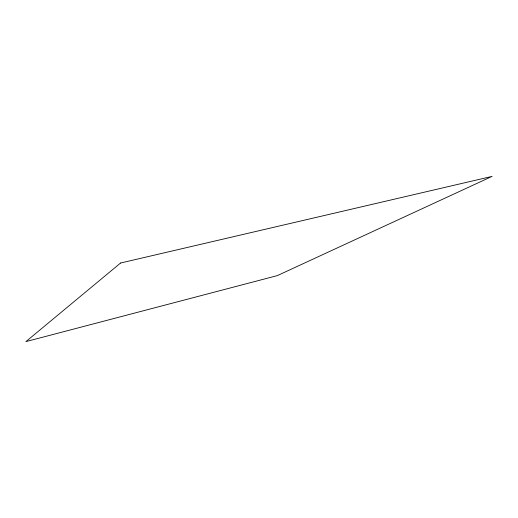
<?xml version="1.0" encoding="UTF-8"?>
<svg xmlns="http://www.w3.org/2000/svg" width="518" height="518" viewBox="0 0 518 518"><rect width="100%" height="100%" fill="white"/><g stroke="black" fill="none" stroke-linecap="round" stroke-linejoin="round"><path stroke-width="0.78" d="M120.577 263.014L25.9 341.615L277.376 275.595L492.1 176.385L120.577 263.014"/></g></svg>
